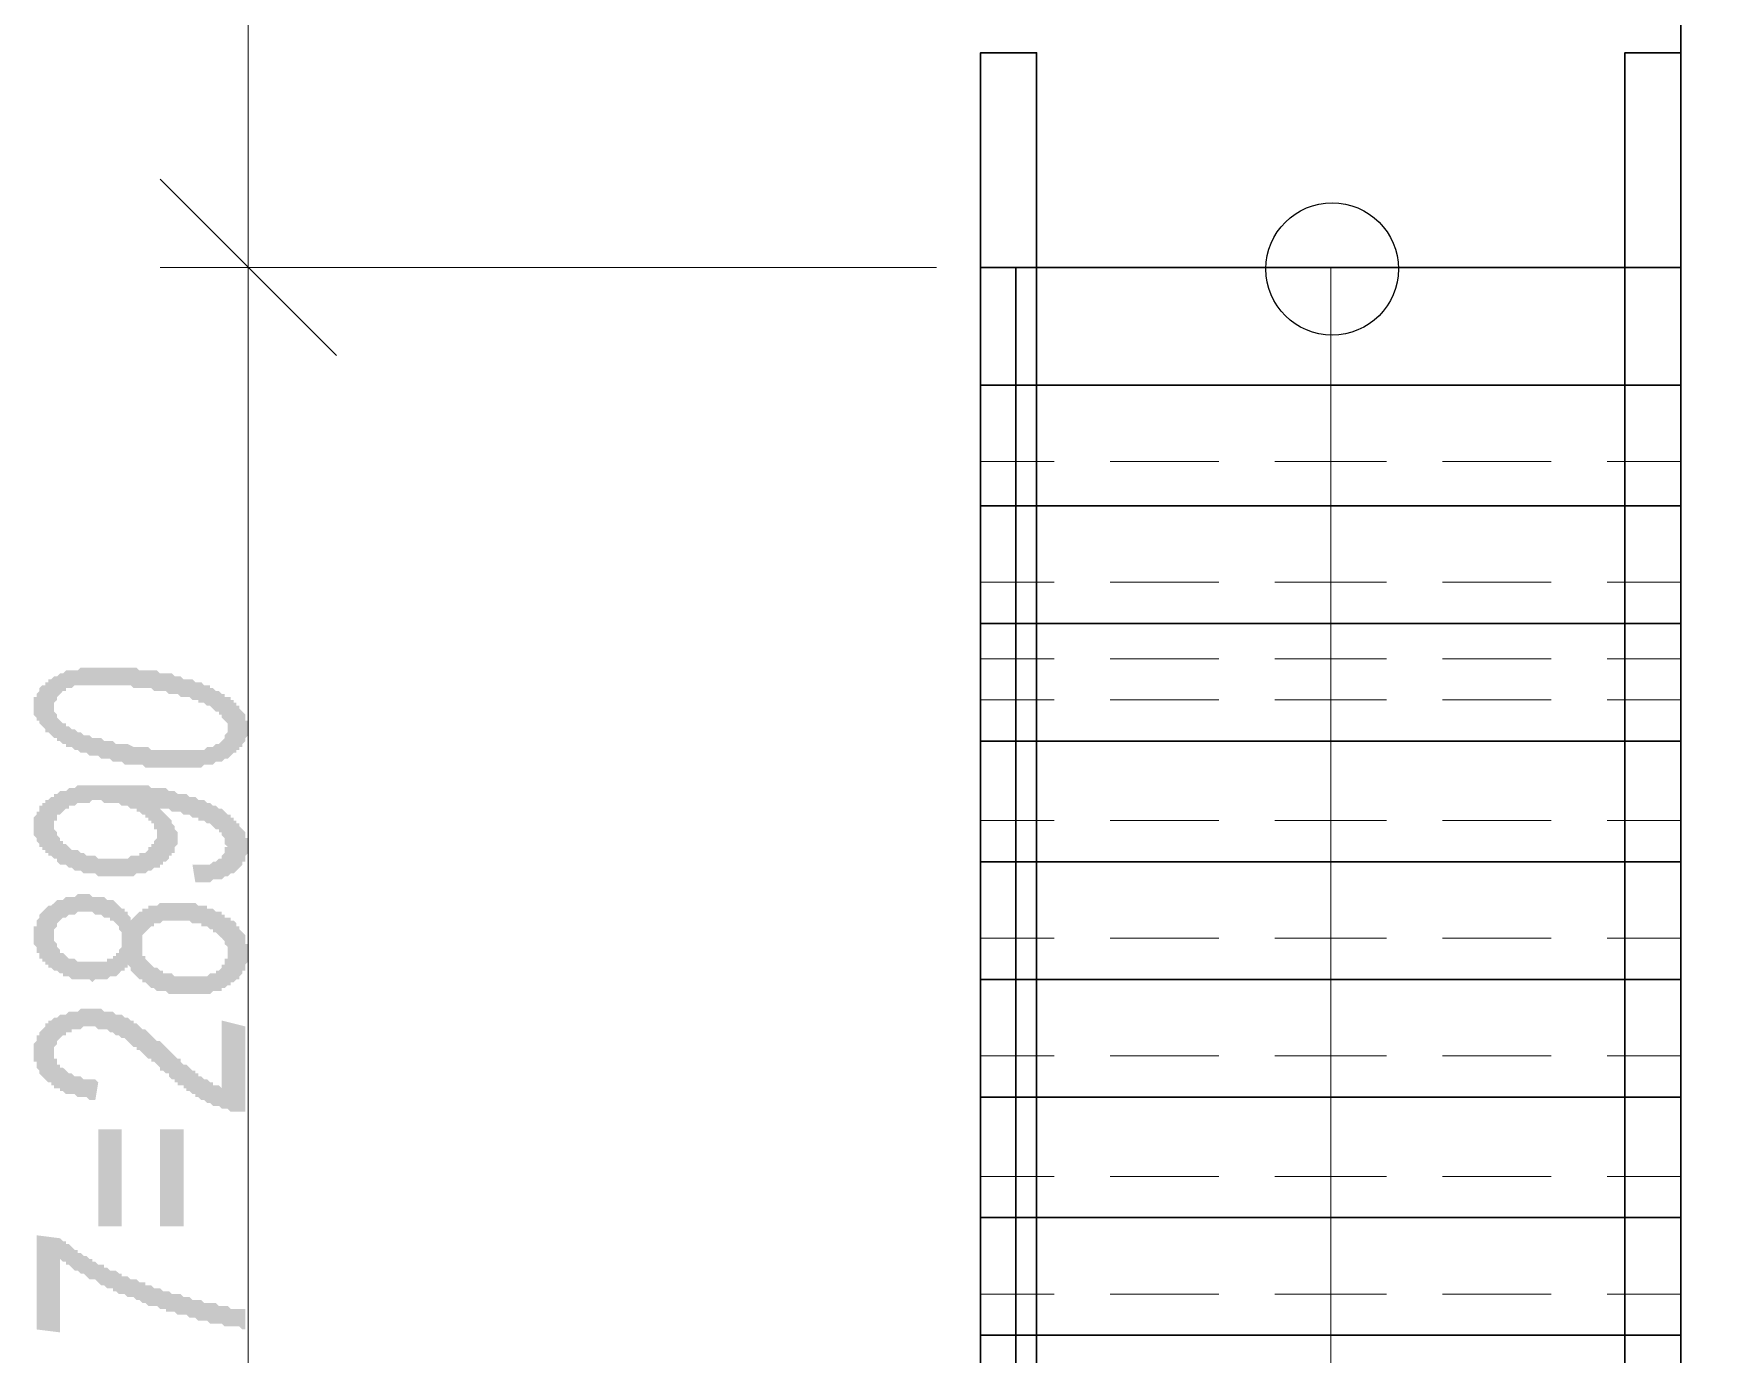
# Model space of a CAD drawing. Header units: millimetres. Extents: x 1372 to 666090, y 1285 to 31551.
# Drawn here: x 508533 to 510912, y 22304 to 24177 of the extents above; entities that cross this region are included whole.
import ezdxf

# ---------------------------------------------------------------- set-up
doc = ezdxf.new("R2010")
doc.units = ezdxf.units.MM
for name, color, linetype in [('PDF _0', 7, 'Continuous'), ('PDF _Аннотация - Общий_Ном._пера__1', 7, 'Continuous'), ('PDF _Конструктив - Стены Несущие_Ном._пера__21', 7, 'Continuous')]:
    doc.layers.add(name, color=color, linetype=linetype)

msp = doc.modelspace()

# ---------------------------------------------------------------- hatches: boundary and pattern name
at = {"layer": 'PDF _0', "transparency": 33554559}
h = msp.add_hatch(color=256, dxfattribs=at)
h.paths.add_polyline_path([(508732.8, 23136.1), (508728.7, 23136.1), (508724.5, 23136.1), (508720.3, 23136.1), (508716.1, 23136.1), (508712, 23136.1), (508707.8, 23136.1), (508703.6, 23136.1), (508703.6, 23136.1), (508699.5, 23136.1), (508695.3, 23136.1), (508691.1, 23136.1), (508686.9, 23140.3), (508682.8, 23140.3), (508678.6, 23140.3), (508674.4, 23140.3), (508670.3, 23140.3), (508666.1, 23140.3), (508661.9, 23140.3), (508657.7, 23144.4), (508653.6, 23144.4), (508649.4, 23144.4), (508645.2, 23144.4), (508641.1, 23148.6), (508636.9, 23148.6), (508632.7, 23148.6), (508628.5, 23148.6), (508624.4, 23152.8), (508620.2, 23152.8), (508616, 23152.8), (508611.9, 23152.8), (508607.7, 23157), (508603.5, 23157), (508603.5, 23157), (508599.4, 23157), (508595.2, 23161.1), (508595.2, 23161.1), (508591, 23161.1), (508586.8, 23165.3), (508582.7, 23165.3), (508578.5, 23165.3), (508578.5, 23169.5), (508574.3, 23169.5), (508570.2, 23173.6), (508566, 23173.6), (508566, 23177.8), (508561.8, 23177.8), (508557.6, 23182), (508557.6, 23182), (508557.6, 23182), (508553.5, 23186.2), (508549.3, 23186.2), (508549.3, 23190.3), (508545.1, 23194.5), (508545.1, 23194.5), (508541, 23198.7), (508541, 23198.7), (508541, 23202.8), (508536.8, 23202.8), (508536.8, 23207), (508536.8, 23207), (508532.6, 23211.2), (508532.6, 23215.4), (508532.6, 23215.4), (508532.6, 23219.5), (508532.6, 23223.7), (508532.6, 23227.9), (508532.6, 23227.9), (508532.6, 23232), (508532.6, 23236.2), (508536.8, 23236.2), (508536.8, 23240.4), (508536.8, 23240.4), (508541, 23244.6), (508541, 23248.7), (508541, 23248.7), (508545.1, 23252.9), (508549.3, 23252.9), (508549.3, 23257.1), (508553.5, 23257.1), (508553.5, 23261.2), (508557.6, 23261.2), (508561.8, 23265.4), (508566, 23265.4), (508566, 23265.4), (508570.2, 23269.6), (508574.3, 23269.6), (508574.3, 23269.6), (508578.5, 23273.7), (508582.7, 23273.7), (508586.8, 23273.7), (508591, 23273.7), (508595.2, 23273.7), (508599.4, 23277.9), (508603.5, 23277.9), (508607.7, 23277.9), (508611.9, 23277.9), (508616, 23277.9), (508620.2, 23277.9), (508624.4, 23277.9), (508628.5, 23277.9), (508632.7, 23277.9), (508636.9, 23277.9), (508641.1, 23277.9), (508645.2, 23277.9), (508649.4, 23277.9), (508653.6, 23277.9), (508657.7, 23277.9), (508661.9, 23277.9), (508666.1, 23277.9), (508670.3, 23277.9), (508674.4, 23277.9), (508674.4, 23277.9), (508678.6, 23277.9), (508682.8, 23273.7), (508686.9, 23273.7), (508691.1, 23273.7), (508695.3, 23273.7), (508699.5, 23273.7), (508703.6, 23273.7), (508707.8, 23273.7), (508712, 23269.6), (508716.1, 23269.6), (508720.3, 23269.6), (508724.5, 23269.6), (508728.7, 23269.6), (508728.7, 23269.6), (508732.8, 23265.4), (508737, 23265.4), (508741.2, 23265.4), (508745.3, 23261.2), (508749.5, 23261.2), (508753.7, 23261.2), (508757.9, 23261.2), (508762, 23257.1), (508766.2, 23257.1), (508770.4, 23257.1), (508774.5, 23252.9), (508778.7, 23252.9), (508782.9, 23252.9), (508782.9, 23248.7), (508787.1, 23248.7), (508791.2, 23244.6), (508795.4, 23244.6), (508795.4, 23244.6), (508799.6, 23240.4), (508803.7, 23240.4), (508803.7, 23236.2), (508807.9, 23236.2), (508812.1, 23236.2), (508812.1, 23232), (508816.3, 23232), (508816.3, 23227.9), (508820.4, 23227.9), (508820.4, 23223.7), (508824.6, 23223.7), (508824.6, 23219.5), (508828.8, 23215.4), (508828.8, 23215.4), (508832.9, 23211.2), (508832.9, 23211.2), (508832.9, 23207), (508832.9, 23202.8), (508837.1, 23202.8), (508837.1, 23198.7), (508837.1, 23194.5), (508837.1, 23194.5), (508837.1, 23190.3), (508837.1, 23186.2), (508837.1, 23186.2), (508837.1, 23182), (508832.9, 23177.8), (508832.9, 23177.8), (508832.9, 23173.6), (508832.9, 23173.6), (508828.8, 23169.5), (508828.8, 23165.3), (508824.6, 23165.3), (508824.6, 23161.1), (508820.4, 23161.1), (508820.4, 23157), (508816.3, 23157), (508812.1, 23152.8), (508812.1, 23152.8), (508807.9, 23148.6), (508803.7, 23148.6), (508803.7, 23148.6), (508799.6, 23144.4), (508795.4, 23144.4), (508791.2, 23144.4), (508787.1, 23140.3), (508787.1, 23140.3), (508782.9, 23140.3), (508778.7, 23140.3), (508774.5, 23140.3), (508770.4, 23136.1), (508766.2, 23136.1), (508762, 23136.1), (508757.9, 23136.1), (508753.7, 23136.1), (508749.5, 23136.1), (508745.3, 23136.1), (508741.2, 23136.1), (508732.8, 23136.1), (508732.8, 23136.1)], flags=0)
h.paths.add_polyline_path([(508741.2, 23161.1), (508749.5, 23161.1), (508753.7, 23161.1), (508757.9, 23161.1), (508762, 23161.1), (508766.2, 23161.1), (508770.4, 23161.1), (508774.5, 23161.1), (508778.7, 23165.3), (508778.7, 23165.3), (508782.9, 23165.3), (508787.1, 23165.3), (508791.2, 23169.5), (508791.2, 23169.5), (508795.4, 23169.5), (508799.6, 23173.6), (508799.6, 23173.6), (508803.7, 23177.8), (508803.7, 23182), (508803.7, 23182), (508807.9, 23186.2), (508807.9, 23186.2), (508807.9, 23190.3), (508807.9, 23190.3), (508807.9, 23194.5), (508807.9, 23198.7), (508807.9, 23198.7), (508803.7, 23202.8), (508803.7, 23202.8), (508799.6, 23207), (508799.6, 23211.2), (508795.4, 23211.2), (508795.4, 23215.4), (508791.2, 23215.4), (508787.1, 23219.5), (508787.1, 23219.5), (508787.1, 23219.5), (508782.9, 23223.7), (508778.7, 23223.7), (508778.7, 23223.7), (508774.5, 23227.9), (508770.4, 23227.9), (508766.2, 23227.9), (508766.2, 23232), (508762, 23232), (508757.9, 23232), (508753.7, 23236.2), (508749.5, 23236.2), (508745.3, 23236.2), (508741.2, 23236.2), (508737, 23240.4), (508732.8, 23240.4), (508728.7, 23240.4), (508724.5, 23240.4), (508720.3, 23244.6), (508716.1, 23244.6), (508712, 23244.6), (508707.8, 23244.6), (508703.6, 23244.6), (508699.5, 23248.7), (508695.3, 23248.7), (508691.1, 23248.7), (508682.8, 23248.7), (508678.6, 23248.7), (508674.4, 23248.7), (508670.3, 23252.9), (508666.1, 23252.9), (508661.9, 23252.9), (508657.7, 23252.9), (508653.6, 23252.9), (508649.4, 23252.9), (508645.2, 23252.9), (508645.2, 23252.9), (508641.1, 23252.9), (508636.9, 23252.9), (508632.7, 23252.9), (508628.5, 23252.9), (508624.4, 23252.9), (508624.4, 23252.9), (508616, 23252.9), (508611.9, 23252.9), (508607.7, 23252.9), (508603.5, 23252.9), (508599.4, 23252.9), (508595.2, 23252.9), (508591, 23252.9), (508586.8, 23248.7), (508586.8, 23248.7), (508582.7, 23248.7), (508578.5, 23248.7), (508578.5, 23244.6), (508574.3, 23244.6), (508570.2, 23240.4), (508570.2, 23240.4), (508566, 23236.2), (508566, 23236.2), (508566, 23232), (508561.8, 23227.9), (508561.8, 23227.9), (508561.8, 23223.7), (508561.8, 23223.7), (508561.8, 23219.5), (508561.8, 23215.4), (508561.8, 23215.4), (508566, 23211.2), (508566, 23211.2), (508566, 23207), (508570.2, 23202.8), (508570.2, 23202.8), (508574.3, 23198.7), (508578.5, 23198.7), (508578.5, 23194.5), (508582.7, 23194.5), (508586.8, 23190.3), (508591, 23190.3), (508591, 23190.3), (508595.2, 23186.2), (508599.4, 23186.2), (508599.4, 23186.2), (508603.5, 23182), (508607.7, 23182), (508611.9, 23182), (508611.9, 23182), (508616, 23177.8), (508620.2, 23177.8), (508624.4, 23177.8), (508628.5, 23177.8), (508632.7, 23173.6), (508636.9, 23173.6), (508641.1, 23173.6), (508645.2, 23173.6), (508649.4, 23169.5), (508653.6, 23169.5), (508657.7, 23169.5), (508661.9, 23169.5), (508666.1, 23169.5), (508674.4, 23165.3), (508678.6, 23165.3), (508682.8, 23165.3), (508686.9, 23165.3), (508691.1, 23165.3), (508695.3, 23165.3), (508699.5, 23161.1), (508703.6, 23161.1), (508707.8, 23161.1), (508712, 23161.1), (508716.1, 23161.1), (508720.3, 23161.1), (508724.5, 23161.1), (508728.7, 23161.1), (508732.8, 23161.1), (508737, 23161.1), (508741.2, 23161.1), (508741.2, 23161.1), (508741.2, 23161.1)], flags=0)
h = msp.add_hatch(color=256, dxfattribs=at)
h.paths.add_polyline_path([(508762, 22973.4), (508757.9, 22998.5), (508766.2, 22998.5), (508770.4, 22998.5), (508774.5, 22998.5), (508778.7, 22998.5), (508782.9, 22998.5), (508787.1, 23002.6), (508787.1, 23002.6), (508791.2, 23002.6), (508795.4, 23006.8), (508795.4, 23006.8), (508799.6, 23006.8), (508799.6, 23011), (508803.7, 23015.1), (508803.7, 23015.1), (508803.7, 23019.3), (508803.7, 23023.5), (508807.9, 23023.5), (508807.9, 23023.5), (508803.7, 23027.6), (508803.7, 23027.6), (508803.7, 23031.8), (508803.7, 23036), (508803.7, 23036), (508799.6, 23040.2), (508799.6, 23044.3), (508795.4, 23044.3), (508795.4, 23048.5), (508791.2, 23048.5), (508787.1, 23052.7), (508787.1, 23052.7), (508782.9, 23056.8), (508778.7, 23056.8), (508778.7, 23056.8), (508774.5, 23061), (508770.4, 23061), (508766.2, 23061), (508766.2, 23065.2), (508762, 23065.2), (508757.9, 23065.2), (508753.7, 23069.4), (508749.5, 23069.4), (508745.3, 23069.4), (508741.2, 23073.5), (508737, 23073.5), (508732.8, 23073.5), (508728.7, 23073.5), (508724.5, 23077.7), (508720.3, 23077.7), (508716.1, 23077.7), (508712, 23077.7), (508712, 23077.7), (508712, 23077.7), (508716.1, 23073.5), (508720.3, 23069.4), (508720.3, 23069.4), (508724.5, 23065.2), (508724.5, 23065.2), (508728.7, 23061), (508728.7, 23061), (508728.7, 23056.8), (508728.7, 23056.8), (508732.8, 23052.7), (508732.8, 23052.7), (508732.8, 23048.5), (508737, 23044.3), (508737, 23044.3), (508737, 23040.2), (508737, 23036), (508737, 23036), (508737, 23031.8), (508737, 23031.8), (508737, 23027.6), (508732.8, 23023.5), (508732.8, 23023.5), (508732.8, 23019.3), (508732.8, 23015.1), (508728.7, 23015.1), (508728.7, 23011), (508724.5, 23011), (508724.5, 23006.8), (508720.3, 23002.6), (508720.3, 23002.6), (508716.1, 23002.6), (508716.1, 22998.5), (508712, 22998.5), (508712, 22994.3), (508707.8, 22994.3), (508703.6, 22994.3), (508699.5, 22990.1), (508699.5, 22990.1), (508695.3, 22990.1), (508691.1, 22985.9), (508686.9, 22985.9), (508682.8, 22985.9), (508678.6, 22985.9), (508674.4, 22981.8), (508670.3, 22981.8), (508666.1, 22981.8), (508661.9, 22981.8), (508657.7, 22981.8), (508653.6, 22981.8), (508649.4, 22981.8), (508649.4, 22981.8), (508645.2, 22981.8), (508641.1, 22981.8), (508636.9, 22981.8), (508632.7, 22981.8), (508628.5, 22981.8), (508624.4, 22981.8), (508620.2, 22985.9), (508616, 22985.9), (508611.9, 22985.9), (508607.7, 22985.9), (508607.7, 22985.9), (508603.5, 22985.9), (508599.4, 22990.1), (508595.2, 22990.1), (508591, 22990.1), (508586.8, 22994.3), (508582.7, 22994.3), (508582.7, 22994.3), (508578.5, 22998.5), (508574.3, 22998.5), (508570.2, 22998.5), (508566, 23002.6), (508566, 23002.6), (508566, 23006.8), (508561.8, 23006.8), (508557.6, 23011), (508553.5, 23011), (508553.5, 23015.1), (508549.3, 23015.1), (508549.3, 23019.3), (508545.1, 23019.3), (508545.1, 23023.5), (508541, 23023.5), (508541, 23027.6), (508536.8, 23031.8), (508536.8, 23031.8), (508536.8, 23036), (508536.8, 23036), (508532.6, 23040.2), (508532.6, 23044.3), (508532.6, 23044.3), (508532.6, 23048.5), (508532.6, 23052.7), (508532.6, 23052.7), (508532.6, 23056.8), (508532.6, 23061), (508532.6, 23061), (508532.6, 23065.2), (508536.8, 23069.4), (508536.8, 23069.4), (508536.8, 23073.5), (508541, 23073.5), (508541, 23077.7), (508541, 23081.9), (508545.1, 23081.9), (508545.1, 23086), (508549.3, 23086), (508549.3, 23090.2), (508553.5, 23090.2), (508557.6, 23094.4), (508557.6, 23094.4), (508561.8, 23094.4), (508561.8, 23098.6), (508566, 23098.6), (508570.2, 23102.7), (508570.2, 23102.7), (508574.3, 23102.7), (508578.5, 23102.7), (508582.7, 23106.9), (508586.8, 23106.9), (508586.8, 23106.9), (508591, 23106.9), (508595.2, 23111.1), (508599.4, 23111.1), (508603.5, 23111.1), (508607.7, 23111.1), (508611.9, 23111.1), (508616, 23111.1), (508620.2, 23111.1), (508624.4, 23111.1), (508632.7, 23111.1), (508636.9, 23111.1), (508636.9, 23111.1), (508641.1, 23111.1), (508645.2, 23111.1), (508649.4, 23111.1), (508653.6, 23111.1), (508657.7, 23111.1), (508661.9, 23111.1), (508666.1, 23111.1), (508670.3, 23111.1), (508674.4, 23111.1), (508678.6, 23111.1), (508682.8, 23111.1), (508686.9, 23111.1), (508691.1, 23111.1), (508695.3, 23111.1), (508699.5, 23106.9), (508703.6, 23106.9), (508707.8, 23106.9), (508712, 23106.9), (508716.1, 23106.9), (508720.3, 23106.9), (508724.5, 23102.7), (508728.7, 23102.7), (508728.7, 23102.7), (508732.8, 23102.7), (508737, 23098.6), (508741.2, 23098.6), (508745.3, 23098.6), (508749.5, 23098.6), (508753.7, 23094.4), (508757.9, 23094.4), (508762, 23094.4), (508766.2, 23090.2), (508770.4, 23090.2), (508774.5, 23090.2), (508778.7, 23086), (508782.9, 23086), (508782.9, 23086), (508787.1, 23081.9), (508791.2, 23081.9), (508795.4, 23077.7), (508795.4, 23077.7), (508799.6, 23077.7), (508803.7, 23073.5), (508803.7, 23073.5), (508807.9, 23069.4), (508812.1, 23069.4), (508812.1, 23065.2), (508816.3, 23065.2), (508816.3, 23065.2), (508816.3, 23061), (508820.4, 23061), (508820.4, 23056.8), (508824.6, 23056.8), (508824.6, 23052.7), (508828.8, 23048.5), (508828.8, 23048.5), (508832.9, 23044.3), (508832.9, 23044.3), (508832.9, 23040.2), (508832.9, 23036), (508837.1, 23036), (508837.1, 23031.8), (508837.1, 23027.6), (508837.1, 23027.6), (508837.1, 23023.5), (508837.1, 23023.5), (508837.1, 23019.3), (508837.1, 23015.1), (508837.1, 23015.1), (508832.9, 23011), (508832.9, 23006.8), (508832.9, 23006.8), (508832.9, 23002.6), (508828.8, 23002.6), (508828.8, 22998.5), (508824.6, 22994.3), (508824.6, 22994.3), (508820.4, 22990.1), (508820.4, 22990.1), (508816.3, 22985.9), (508816.3, 22985.9), (508812.1, 22985.9), (508807.9, 22981.8), (508803.7, 22981.8), (508803.7, 22981.8), (508799.6, 22977.6), (508795.4, 22977.6), (508791.2, 22977.6), (508787.1, 22977.6), (508782.9, 22973.4), (508778.7, 22973.4), (508774.5, 22973.4), (508770.4, 22973.4), (508766.2, 22973.4), (508762, 22973.4)], flags=0)
h.paths.add_polyline_path([(508645.2, 23006.8), (508649.4, 23006.8), (508653.6, 23006.8), (508657.7, 23006.8), (508661.9, 23006.8), (508666.1, 23006.8), (508670.3, 23011), (508674.4, 23011), (508678.6, 23011), (508682.8, 23011), (508682.8, 23015.1), (508686.9, 23015.1), (508691.1, 23015.1), (508695.3, 23019.3), (508695.3, 23023.5), (508699.5, 23023.5), (508699.5, 23027.6), (508703.6, 23027.6), (508703.6, 23031.8), (508703.6, 23031.8), (508707.8, 23036), (508707.8, 23040.2), (508707.8, 23040.2), (508707.8, 23040.2), (508707.8, 23044.3), (508707.8, 23048.5), (508703.6, 23048.5), (508703.6, 23052.7), (508703.6, 23056.8), (508699.5, 23056.8), (508699.5, 23061), (508695.3, 23061), (508695.3, 23065.2), (508691.1, 23065.2), (508691.1, 23069.4), (508686.9, 23069.4), (508682.8, 23073.5), (508678.6, 23073.5), (508678.6, 23077.7), (508674.4, 23077.7), (508670.3, 23077.7), (508666.1, 23081.9), (508661.9, 23081.9), (508657.7, 23081.9), (508653.6, 23086), (508649.4, 23086), (508645.2, 23086), (508641.1, 23086), (508636.9, 23086), (508632.7, 23086), (508628.5, 23090.2), (508624.4, 23090.2), (508624.4, 23090.2), (508620.2, 23090.2), (508616, 23090.2), (508611.9, 23086), (508607.7, 23086), (508603.5, 23086), (508599.4, 23086), (508595.2, 23086), (508591, 23081.9), (508586.8, 23081.9), (508582.7, 23081.9), (508582.7, 23077.7), (508578.5, 23077.7), (508574.3, 23073.5), (508574.3, 23073.5), (508570.2, 23069.4), (508570.2, 23069.4), (508566, 23069.4), (508566, 23065.2), (508566, 23061), (508561.8, 23061), (508561.8, 23056.8), (508561.8, 23052.7), (508561.8, 23052.7), (508561.8, 23048.5), (508561.8, 23048.5), (508566, 23044.3), (508566, 23040.2), (508566, 23040.2), (508570.2, 23036), (508570.2, 23036), (508570.2, 23031.8), (508574.3, 23031.8), (508574.3, 23027.6), (508578.5, 23027.6), (508582.7, 23023.5), (508582.7, 23023.5), (508586.8, 23019.3), (508586.8, 23019.3), (508591, 23019.3), (508595.2, 23019.3), (508599.4, 23015.1), (508603.5, 23015.1), (508603.5, 23015.1), (508607.7, 23011), (508611.9, 23011), (508616, 23011), (508620.2, 23011), (508624.4, 23006.8), (508628.5, 23006.8), (508632.7, 23006.8), (508636.9, 23006.8), (508641.1, 23006.8), (508645.2, 23006.8), (508645.2, 23006.8)], flags=0)
h = msp.add_hatch(color=256, dxfattribs=at)
h.paths.add_polyline_path([(508666.1, 22856.6), (508666.1, 22852.5), (508661.9, 22852.5), (508661.9, 22848.3), (508657.7, 22848.3), (508653.6, 22844.1), (508653.6, 22844.1), (508649.4, 22839.9), (508645.2, 22839.9), (508645.2, 22839.9), (508641.1, 22839.9), (508636.9, 22835.8), (508632.7, 22835.8), (508628.5, 22835.8), (508624.4, 22835.8), (508620.2, 22835.8), (508616, 22831.6), (508616, 22831.6), (508611.9, 22835.8), (508607.7, 22835.8), (508603.5, 22835.8), (508599.4, 22835.8), (508595.2, 22835.8), (508591, 22835.8), (508586.8, 22835.8), (508582.7, 22839.9), (508578.5, 22839.9), (508574.3, 22839.9), (508574.3, 22844.1), (508570.2, 22844.1), (508566, 22848.3), (508566, 22848.3), (508561.8, 22848.3), (508557.6, 22852.5), (508553.5, 22852.5), (508553.5, 22856.6), (508549.3, 22856.6), (508549.3, 22860.8), (508545.1, 22860.8), (508545.1, 22865), (508541, 22865), (508541, 22869.1), (508541, 22873.3), (508536.8, 22873.3), (508536.8, 22877.5), (508536.8, 22877.5), (508536.8, 22881.7), (508532.6, 22885.8), (508532.6, 22885.8), (508532.6, 22890), (508532.6, 22894.2), (508532.6, 22898.3), (508532.6, 22898.3), (508532.6, 22902.5), (508532.6, 22906.7), (508532.6, 22910.9), (508536.8, 22910.9), (508536.8, 22915), (508536.8, 22919.2), (508536.8, 22919.2), (508541, 22923.4), (508541, 22923.4), (508541, 22927.5), (508545.1, 22931.7), (508545.1, 22931.7), (508549.3, 22935.9), (508549.3, 22935.9), (508553.5, 22940.1), (508553.5, 22940.1), (508557.6, 22940.1), (508561.8, 22944.2), (508561.8, 22944.2), (508566, 22948.4), (508570.2, 22948.4), (508574.3, 22948.4), (508578.5, 22952.6), (508578.5, 22952.6), (508582.7, 22952.6), (508586.8, 22952.6), (508591, 22952.6), (508595.2, 22956.7), (508599.4, 22956.7), (508603.5, 22956.7), (508603.5, 22956.7), (508607.7, 22956.7), (508611.9, 22956.7), (508616, 22952.6), (508620.2, 22952.6), (508624.4, 22952.6), (508628.5, 22952.6), (508632.7, 22952.6), (508636.9, 22948.4), (508641.1, 22948.4), (508645.2, 22948.4), (508645.2, 22948.4), (508649.4, 22944.2), (508649.4, 22944.2), (508653.6, 22940.1), (508653.6, 22940.1), (508657.7, 22935.9), (508661.9, 22935.9), (508661.9, 22931.7), (508666.1, 22931.7), (508666.1, 22927.5), (508670.3, 22923.4), (508670.3, 22923.4), (508670.3, 22919.2), (508674.4, 22923.4), (508678.6, 22927.5), (508678.6, 22927.5), (508682.8, 22931.7), (508686.9, 22931.7), (508686.9, 22935.9), (508691.1, 22935.9), (508695.3, 22935.9), (508695.3, 22940.1), (508699.5, 22940.1), (508703.6, 22940.1), (508707.8, 22940.1), (508712, 22944.2), (508716.1, 22944.2), (508716.1, 22944.2), (508720.3, 22944.2), (508724.5, 22944.2), (508732.8, 22944.2), (508732.8, 22944.2), (508737, 22944.2), (508741.2, 22944.2), (508745.3, 22944.2), (508749.5, 22944.2), (508753.7, 22944.2), (508757.9, 22944.2), (508762, 22944.2), (508766.2, 22940.1), (508770.4, 22940.1), (508774.5, 22940.1), (508778.7, 22940.1), (508778.7, 22935.9), (508782.9, 22935.9), (508787.1, 22935.9), (508791.2, 22931.7), (508795.4, 22931.7), (508799.6, 22931.7), (508799.6, 22927.5), (508803.7, 22927.5), (508803.7, 22923.4), (508807.9, 22923.4), (508812.1, 22923.4), (508812.1, 22919.2), (508816.3, 22919.2), (508820.4, 22915), (508820.4, 22910.9), (508824.6, 22910.9), (508824.6, 22906.7), (508824.6, 22906.7), (508828.8, 22902.5), (508828.8, 22902.5), (508832.9, 22898.3), (508832.9, 22894.2), (508832.9, 22894.2), (508832.9, 22890), (508832.9, 22885.8), (508837.1, 22885.8), (508837.1, 22881.7), (508837.1, 22877.5), (508837.1, 22873.3), (508837.1, 22873.3), (508837.1, 22869.1), (508837.1, 22865), (508837.1, 22865), (508837.1, 22860.8), (508832.9, 22856.6), (508832.9, 22856.6), (508832.9, 22852.5), (508832.9, 22848.3), (508828.8, 22848.3), (508828.8, 22844.1), (508824.6, 22839.9), (508824.6, 22839.9), (508824.6, 22835.8), (508820.4, 22835.8), (508816.3, 22831.6), (508816.3, 22831.6), (508812.1, 22831.6), (508812.1, 22827.4), (508807.9, 22827.4), (508803.7, 22823.3), (508799.6, 22823.3), (508799.6, 22819.1), (508795.4, 22819.1), (508791.2, 22819.1), (508787.1, 22819.1), (508782.9, 22814.9), (508778.7, 22814.9), (508774.5, 22814.9), (508770.4, 22814.9), (508766.2, 22814.9), (508762, 22814.9), (508757.9, 22814.9), (508757.9, 22814.9), (508749.5, 22814.9), (508745.3, 22814.9), (508741.2, 22814.9), (508737, 22814.9), (508732.8, 22814.9), (508728.7, 22814.9), (508728.7, 22814.9), (508724.5, 22814.9), (508720.3, 22819.1), (508716.1, 22819.1), (508712, 22819.1), (508707.8, 22819.1), (508703.6, 22823.3), (508703.6, 22823.3), (508699.5, 22823.3), (508695.3, 22827.4), (508695.3, 22827.4), (508691.1, 22831.6), (508686.9, 22831.6), (508686.9, 22835.8), (508682.8, 22835.8), (508678.6, 22839.9), (508678.6, 22839.9), (508674.4, 22844.1), (508674.4, 22844.1), (508670.3, 22848.3), (508670.3, 22852.5), (508670.3, 22852.5), (508666.1, 22856.6)], flags=0)
h.paths.add_polyline_path([(508616, 22860.8), (508620.2, 22860.8), (508624.4, 22860.8), (508628.5, 22860.8), (508632.7, 22860.8), (508636.9, 22860.8), (508636.9, 22865), (508641.1, 22865), (508645.2, 22865), (508645.2, 22869.1), (508649.4, 22869.1), (508649.4, 22873.3), (508653.6, 22873.3), (508653.6, 22877.5), (508653.6, 22877.5), (508657.7, 22881.7), (508657.7, 22885.8), (508657.7, 22885.8), (508657.7, 22890), (508657.7, 22890), (508657.7, 22894.2), (508657.7, 22898.3), (508657.7, 22898.3), (508657.7, 22902.5), (508653.6, 22906.7), (508653.6, 22906.7), (508653.6, 22910.9), (508649.4, 22915), (508649.4, 22915), (508645.2, 22919.2), (508641.1, 22919.2), (508641.1, 22919.2), (508641.1, 22923.4), (508636.9, 22923.4), (508632.7, 22923.4), (508628.5, 22927.5), (508624.4, 22927.5), (508624.4, 22927.5), (508620.2, 22927.5), (508616, 22931.7), (508611.9, 22931.7), (508607.7, 22931.7), (508603.5, 22931.7), (508599.4, 22931.7), (508595.2, 22931.7), (508591, 22927.5), (508586.8, 22927.5), (508586.8, 22927.5), (508582.7, 22927.5), (508578.5, 22923.4), (508574.3, 22923.4), (508574.3, 22923.4), (508570.2, 22919.2), (508570.2, 22919.2), (508566, 22915), (508566, 22915), (508566, 22910.9), (508561.8, 22906.7), (508561.8, 22906.7), (508561.8, 22902.5), (508561.8, 22898.3), (508561.8, 22898.3), (508561.8, 22894.2), (508561.8, 22894.2), (508561.8, 22890), (508566, 22885.8), (508566, 22885.8), (508566, 22881.7), (508570.2, 22877.5), (508570.2, 22877.5), (508570.2, 22873.3), (508574.3, 22873.3), (508578.5, 22869.1), (508578.5, 22869.1), (508582.7, 22865), (508586.8, 22865), (508591, 22865), (508591, 22865), (508595.2, 22860.8), (508599.4, 22860.8), (508603.5, 22860.8), (508607.7, 22860.8), (508611.9, 22860.8), (508611.9, 22860.8), (508616, 22860.8)], flags=0)
h.paths.add_polyline_path([(508757.9, 22839.9), (508762, 22839.9), (508766.2, 22839.9), (508770.4, 22839.9), (508774.5, 22839.9), (508778.7, 22839.9), (508782.9, 22844.1), (508782.9, 22844.1), (508787.1, 22844.1), (508791.2, 22844.1), (508791.2, 22848.3), (508795.4, 22848.3), (508799.6, 22852.5), (508799.6, 22856.6), (508799.6, 22856.6), (508803.7, 22856.6), (508803.7, 22860.8), (508803.7, 22865), (508807.9, 22865), (508807.9, 22869.1), (508807.9, 22873.3), (508807.9, 22873.3), (508807.9, 22873.3), (508807.9, 22877.5), (508807.9, 22881.7), (508807.9, 22881.7), (508803.7, 22885.8), (508803.7, 22890), (508803.7, 22890), (508799.6, 22894.2), (508799.6, 22894.2), (508795.4, 22898.3), (508795.4, 22898.3), (508791.2, 22902.5), (508787.1, 22902.5), (508787.1, 22906.7), (508782.9, 22906.7), (508778.7, 22910.9), (508774.5, 22910.9), (508770.4, 22910.9), (508770.4, 22915), (508766.2, 22915), (508762, 22915), (508757.9, 22915), (508753.7, 22919.2), (508749.5, 22919.2), (508745.3, 22919.2), (508741.2, 22919.2), (508737, 22919.2), (508732.8, 22919.2), (508732.8, 22919.2), (508728.7, 22919.2), (508724.5, 22919.2), (508720.3, 22919.2), (508716.1, 22919.2), (508712, 22915), (508707.8, 22915), (508703.6, 22915), (508703.6, 22910.9), (508699.5, 22910.9), (508699.5, 22910.9), (508695.3, 22906.7), (508695.3, 22906.7), (508691.1, 22902.5), (508691.1, 22902.5), (508686.9, 22898.3), (508686.9, 22894.2), (508686.9, 22894.2), (508686.9, 22890), (508686.9, 22885.8), (508686.9, 22885.8), (508686.9, 22881.7), (508686.9, 22877.5), (508686.9, 22877.5), (508686.9, 22873.3), (508686.9, 22869.1), (508691.1, 22869.1), (508691.1, 22865), (508691.1, 22865), (508695.3, 22860.8), (508695.3, 22860.8), (508699.5, 22856.6), (508703.6, 22852.5), (508703.6, 22852.5), (508703.6, 22852.5), (508707.8, 22852.5), (508712, 22848.3), (508716.1, 22848.3), (508716.1, 22844.1), (508720.3, 22844.1), (508724.5, 22844.1), (508728.7, 22844.1), (508732.8, 22839.9), (508737, 22839.9), (508741.2, 22839.9), (508745.3, 22839.9), (508749.5, 22839.9), (508753.7, 22839.9), (508757.9, 22839.9), (508757.9, 22839.9)], flags=0)
for points in [[(508832.9, 22648.1), (508828.8, 22648.1), (508820.4, 22648.1), (508816.3, 22648.1), (508812.1, 22648.1), (508807.9, 22652.2), (508807.9, 22652.2), (508803.7, 22652.2), (508799.6, 22652.2), (508795.4, 22656.4), (508791.2, 22656.4), (508787.1, 22656.4), (508787.1, 22656.4), (508782.9, 22660.6), (508778.7, 22660.6), (508778.7, 22660.6), (508774.5, 22664.8), (508770.4, 22664.8), (508766.2, 22668.9), (508762, 22668.9), (508762, 22673.1), (508757.9, 22673.1), (508753.7, 22677.3), (508753.7, 22677.3), (508749.5, 22677.3), (508749.5, 22677.3), (508749.5, 22681.4), (508745.3, 22681.4), (508745.3, 22685.6), (508741.2, 22685.6), (508737, 22685.6), (508737, 22689.8), (508732.8, 22689.8), (508732.8, 22694), (508728.7, 22694), (508724.5, 22698.1), (508724.5, 22702.3), (508720.3, 22702.3), (508716.1, 22706.5), (508712, 22706.5), (508712, 22710.6), (508707.8, 22714.8), (508703.6, 22719), (508699.5, 22719), (508699.5, 22723.2), (508695.3, 22723.2), (508691.1, 22727.3), (508686.9, 22731.5), (508686.9, 22731.5), (508682.8, 22735.7), (508678.6, 22735.7), (508678.6, 22739.8), (508674.4, 22739.8), (508670.3, 22744), (508670.3, 22744), (508666.1, 22748.2), (508666.1, 22748.2), (508666.1, 22748.2), (508661.9, 22752.4), (508657.7, 22752.4), (508653.6, 22756.5), (508653.6, 22756.5), (508649.4, 22756.5), (508645.2, 22760.7), (508641.1, 22760.7), (508636.9, 22764.9), (508636.9, 22764.9), (508632.7, 22764.9), (508628.5, 22764.9), (508624.4, 22764.9), (508624.4, 22764.9), (508620.2, 22769), (508616, 22769), (508611.9, 22769), (508607.7, 22769), (508603.5, 22769), (508599.4, 22764.9), (508595.2, 22764.9), (508591, 22764.9), (508586.8, 22764.9), (508586.8, 22760.7), (508582.7, 22760.7), (508578.5, 22760.7), (508578.5, 22756.5), (508574.3, 22756.5), (508570.2, 22752.4), (508570.2, 22752.4), (508566, 22748.2), (508566, 22744), (508566, 22744), (508561.8, 22739.8), (508561.8, 22735.7), (508561.8, 22735.7), (508561.8, 22731.5), (508561.8, 22731.5), (508561.8, 22727.3), (508561.8, 22723.2), (508566, 22723.2), (508566, 22719), (508566, 22714.8), (508570.2, 22714.8), (508570.2, 22710.6), (508574.3, 22710.6), (508578.5, 22706.5), (508578.5, 22706.5), (508582.7, 22702.3), (508582.7, 22702.3), (508586.8, 22702.3), (508591, 22698.1), (508595.2, 22698.1), (508599.4, 22698.1), (508603.5, 22694), (508607.7, 22694), (508611.9, 22694), (508616, 22694), (508620.2, 22694), (508624.4, 22689.8), (508620.2, 22664.8), (508611.9, 22664.8), (508607.7, 22668.9), (508603.5, 22668.9), (508599.4, 22668.9), (508595.2, 22668.9), (508595.2, 22668.9), (508591, 22673.1), (508586.8, 22673.1), (508582.7, 22673.1), (508578.5, 22673.1), (508574.3, 22677.3), (508570.2, 22677.3), (508570.2, 22681.4), (508566, 22681.4), (508561.8, 22681.4), (508561.8, 22685.6), (508557.6, 22685.6), (508557.6, 22689.8), (508553.5, 22689.8), (508549.3, 22694), (508549.3, 22694), (508545.1, 22698.1), (508545.1, 22698.1), (508541, 22702.3), (508541, 22702.3), (508541, 22706.5), (508536.8, 22710.6), (508536.8, 22710.6), (508536.8, 22714.8), (508536.8, 22719), (508532.6, 22719), (508532.6, 22723.2), (508532.6, 22727.3), (508532.6, 22727.3), (508532.6, 22731.5), (508532.6, 22735.7), (508532.6, 22739.8), (508532.6, 22739.8), (508532.6, 22744), (508536.8, 22748.2), (508536.8, 22748.2), (508536.8, 22752.4), (508536.8, 22756.5), (508541, 22756.5), (508541, 22760.7), (508541, 22760.7), (508545.1, 22764.9), (508545.1, 22764.9), (508549.3, 22769), (508549.3, 22773.2), (508553.5, 22773.2), (508553.5, 22777.4), (508557.6, 22777.4), (508561.8, 22781.5), (508566, 22781.5), (508566, 22781.5), (508570.2, 22785.7), (508574.3, 22785.7), (508578.5, 22785.7), (508582.7, 22789.9), (508582.7, 22789.9), (508586.8, 22789.9), (508591, 22789.9), (508595.2, 22789.9), (508599.4, 22794.1), (508603.5, 22794.1), (508607.7, 22794.1), (508611.9, 22794.1), (508611.9, 22794.1), (508616, 22794.1), (508620.2, 22794.1), (508624.4, 22794.1), (508628.5, 22794.1), (508632.7, 22789.9), (508636.9, 22789.9), (508641.1, 22789.9), (508641.1, 22789.9), (508645.2, 22789.9), (508649.4, 22785.7), (508653.6, 22785.7), (508657.7, 22785.7), (508661.9, 22781.5), (508666.1, 22781.5), (508670.3, 22777.4), (508670.3, 22777.4), (508670.3, 22777.4), (508674.4, 22777.4), (508674.4, 22777.4), (508674.4, 22773.2), (508678.6, 22773.2), (508678.6, 22773.2), (508682.8, 22769), (508682.8, 22769), (508686.9, 22764.9), (508686.9, 22764.9), (508691.1, 22764.9), (508695.3, 22760.7), (508695.3, 22760.7), (508699.5, 22756.5), (508703.6, 22752.4), (508703.6, 22752.4), (508707.8, 22748.2), (508712, 22748.2), (508716.1, 22744), (508720.3, 22739.8), (508724.5, 22735.7), (508724.5, 22735.7), (508728.7, 22731.5), (508732.8, 22727.3), (508737, 22723.2), (508741.2, 22723.2), (508741.2, 22719), (508745.3, 22714.8), (508749.5, 22714.8), (508753.7, 22710.6), (508753.7, 22710.6), (508757.9, 22706.5), (508762, 22706.5), (508762, 22702.3), (508766.2, 22702.3), (508766.2, 22698.1), (508770.4, 22698.1), (508770.4, 22698.1), (508774.5, 22694), (508778.7, 22694), (508782.9, 22689.8), (508787.1, 22689.8), (508787.1, 22685.6), (508791.2, 22685.6), (508795.4, 22685.6), (508799.6, 22681.4), (508799.6, 22777.4), (508832.9, 22769)], [(508832.9, 22339.4), (508828.8, 22339.4), (508824.6, 22343.6), (508820.4, 22343.6), (508816.3, 22343.6), (508812.1, 22343.6), (508812.1, 22343.6), (508807.9, 22343.6), (508803.7, 22343.6), (508799.6, 22347.7), (508795.4, 22347.7), (508791.2, 22347.7), (508787.1, 22347.7), (508782.9, 22347.7), (508778.7, 22351.9), (508774.5, 22351.9), (508770.4, 22351.9), (508766.2, 22351.9), (508762, 22356.1), (508757.9, 22356.1), (508753.7, 22356.1), (508753.7, 22356.1), (508749.5, 22360.3), (508745.3, 22360.3), (508741.2, 22360.3), (508737, 22360.3), (508732.8, 22364.4), (508728.7, 22364.4), (508724.5, 22364.4), (508720.3, 22364.4), (508720.3, 22368.6), (508716.1, 22368.6), (508712, 22368.6), (508707.8, 22372.8), (508703.6, 22372.8), (508699.5, 22372.8), (508695.3, 22372.8), (508691.1, 22376.9), (508686.9, 22376.9), (508686.9, 22376.9), (508682.8, 22381.1), (508678.6, 22381.1), (508674.4, 22385.3), (508670.3, 22385.3), (508666.1, 22385.3), (508661.9, 22389.5), (508657.7, 22389.5), (508657.7, 22389.5), (508653.6, 22389.5), (508649.4, 22393.6), (508645.2, 22393.6), (508645.2, 22397.8), (508641.1, 22397.8), (508636.9, 22397.8), (508632.7, 22402), (508628.5, 22402), (508624.4, 22406.1), (508624.4, 22406.1), (508620.2, 22410.3), (508616, 22410.3), (508611.9, 22410.3), (508607.7, 22414.5), (508607.7, 22414.5), (508603.5, 22418.7), (508599.4, 22418.7), (508595.2, 22422.8), (508595.2, 22422.8), (508591, 22422.8), (508586.8, 22427), (508586.8, 22427), (508582.7, 22431.2), (508578.5, 22431.2), (508578.5, 22435.3), (508574.3, 22435.3), (508570.2, 22439.5), (508570.2, 22335.2), (508536.8, 22339.4), (508536.8, 22472.9), (508570.2, 22468.7), (508574.3, 22464.5), (508578.5, 22464.5), (508578.5, 22460.4), (508582.7, 22460.4), (508586.8, 22456.2), (508586.8, 22456.2), (508591, 22452), (508595.2, 22452), (508595.2, 22447.9), (508599.4, 22447.9), (508603.5, 22443.7), (508603.5, 22443.7), (508607.7, 22443.7), (508611.9, 22439.5), (508616, 22439.5), (508616, 22435.3), (508620.2, 22435.3), (508624.4, 22431.2), (508628.5, 22431.2), (508632.7, 22431.2), (508632.7, 22427), (508636.9, 22427), (508641.1, 22422.8), (508645.2, 22422.8), (508649.4, 22422.8), (508653.6, 22418.7), (508657.7, 22418.7), (508657.7, 22414.5), (508661.9, 22414.5), (508666.1, 22414.5), (508670.3, 22410.3), (508674.4, 22410.3), (508678.6, 22410.3), (508682.8, 22406.1), (508686.9, 22406.1), (508691.1, 22406.1), (508691.1, 22402), (508695.3, 22402), (508699.5, 22402), (508703.6, 22397.8), (508707.8, 22397.8), (508712, 22397.8), (508716.1, 22393.6), (508720.3, 22393.6), (508724.5, 22393.6), (508728.7, 22389.5), (508732.8, 22389.5), (508737, 22389.5), (508741.2, 22389.5), (508745.3, 22385.3), (508749.5, 22385.3), (508749.5, 22385.3), (508753.7, 22385.3), (508757.9, 22381.1), (508762, 22381.1), (508766.2, 22381.1), (508770.4, 22381.1), (508774.5, 22376.9), (508778.7, 22376.9), (508782.9, 22376.9), (508787.1, 22376.9), (508791.2, 22376.9), (508795.4, 22372.8), (508795.4, 22372.8), (508799.6, 22372.8), (508803.7, 22372.8), (508807.9, 22372.8), (508812.1, 22368.6), (508816.3, 22368.6), (508820.4, 22368.6), (508824.6, 22368.6), (508828.8, 22368.6), (508832.9, 22368.6), (508832.9, 22368.6)]]:
    msp.add_hatch(color=256, dxfattribs=at).paths.add_polyline_path(points)

# ---------------------------------------------------------------- linework, layer by layer
at = {"layer": 'PDF _0', "lineweight": 9}
for points in [[(508837.1, 26160.2), (508837.1, 23845.2), (508837.1, 20983.8), (508837.1, 18063.9)], [(509813.2, 23845.2), (508712, 23845.2), (509529.5, 23845.2)]]:
    msp.add_lwpolyline(points, dxfattribs=at)
msp.add_lwpolyline([(508962.2, 23720.1), (508712, 23970.3)], close=True, dxfattribs=at)
at = {"layer": 'PDF _0', "lineweight": 25}
msp.add_circle((510374.2, 23843.1), 93.9, dxfattribs=at)
at = {"layer": 'PDF _0', "lineweight": 9, "transparency": 33554559}
for points in [[(508657.7, 22623), (508657.7, 22485.4), (508624.4, 22623), (508624.4, 22485.4)], [(508745.3, 22623), (508745.3, 22485.4), (508712, 22623), (508712, 22485.4)]]:
    msp.add_solid(points, dxfattribs=at)
at = {"layer": 'PDF _Аннотация - Общий_Ном._пера__1', "lineweight": 20}
msp.add_lwpolyline([(510372.1, 23845.2), (510372.1, 20983.8)], dxfattribs=at)
at = {"layer": 'PDF _Конструктив - Стены Несущие_Ном._пера__21', "lineweight": 30}
for points in [[(512666.3, 20220.4), (511264.7, 20220.4), (511264.7, 25763.9), (512549.5, 25763.9), (512549.5, 25993.4), (512549.5, 26043.4), (512549.5, 26160.2), (510868.5, 26160.2), (510868.5, 19657.3)], [(509955, 20983.8), (509955, 24149.7), (509875.7, 24149.7), (509875.7, 20983.8), (510868.5, 20983.8), (510868.5, 24149.7), (510789.2, 24149.7), (510789.2, 20983.8)], [(509925.8, 23845.2), (509925.8, 18114), (510868.5, 18114), (510868.5, 18063.9), (509875.7, 18063.9), (509875.7, 24149.7), (509925.8, 24149.7)], [(510868.5, 23845.2), (509875.7, 23845.2)], [(510868.5, 23678.4), (509875.7, 23678.4)], [(510868.5, 23507.3), (509875.7, 23507.3)], [(510868.5, 23340.5), (509875.7, 23340.5)], [(510868.5, 23173.6), (509875.7, 23173.6)], [(510868.5, 23002.6), (509875.7, 23002.6)], [(510868.5, 22835.8), (509875.7, 22835.8)], [(510868.5, 22668.9), (509875.7, 22668.9)], [(510868.5, 22497.9), (509875.7, 22497.9)], [(510868.5, 22331.1), (509875.7, 22331.1)]]:
    msp.add_lwpolyline(points, dxfattribs=at)
at = {"layer": 'PDF _Конструктив - Стены Несущие_Ном._пера__21', "lineweight": 9}
for points in [[(509875.7, 23569.9), (509980, 23569.9)], [(510059.3, 23569.9), (510213.6, 23569.9)], [(510292.8, 23569.9), (510451.4, 23569.9)], [(510530.6, 23569.9), (510684.9, 23569.9)], [(510764.2, 23569.9), (510868.5, 23569.9)]]:
    msp.add_lwpolyline(points, close=True, dxfattribs=at)
for points in [[(509980, 23398.9), (509875.7, 23398.9)], [(510213.6, 23398.9), (510059.3, 23398.9)], [(510451.4, 23398.9), (510292.8, 23398.9)], [(510684.9, 23398.9), (510530.6, 23398.9)], [(510868.5, 23398.9), (510764.2, 23398.9)], [(509980, 23290.4), (509875.7, 23290.4)], [(510213.6, 23290.4), (510059.3, 23290.4)], [(510451.4, 23290.4), (510292.8, 23290.4)], [(510684.9, 23290.4), (510530.6, 23290.4)], [(510868.5, 23290.4), (510764.2, 23290.4)], [(509980, 23232), (509875.7, 23232)], [(510213.6, 23232), (510059.3, 23232)], [(510451.4, 23232), (510292.8, 23232)], [(510684.9, 23232), (510530.6, 23232)], [(510868.5, 23232), (510764.2, 23232)], [(509980, 23061), (509875.7, 23061)], [(510213.6, 23061), (510059.3, 23061)], [(510451.4, 23061), (510292.8, 23061)], [(510684.9, 23061), (510530.6, 23061)], [(510868.5, 23061), (510764.2, 23061)], [(509980, 22894.2), (509875.7, 22894.2)], [(510213.6, 22894.2), (510059.3, 22894.2)], [(510451.4, 22894.2), (510292.8, 22894.2)], [(510684.9, 22894.2), (510530.6, 22894.2)], [(510868.5, 22894.2), (510764.2, 22894.2)], [(509980, 22727.3), (509875.7, 22727.3)], [(510213.6, 22727.3), (510059.3, 22727.3)], [(510451.4, 22727.3), (510292.8, 22727.3)], [(510684.9, 22727.3), (510530.6, 22727.3)], [(510868.5, 22727.3), (510764.2, 22727.3)], [(509980, 22556.3), (509875.7, 22556.3)], [(510213.6, 22556.3), (510059.3, 22556.3)], [(510451.4, 22556.3), (510292.8, 22556.3)], [(510684.9, 22556.3), (510530.6, 22556.3)], [(510868.5, 22556.3), (510764.2, 22556.3)], [(509980, 22389.5), (509875.7, 22389.5)], [(510213.6, 22389.5), (510059.3, 22389.5)], [(510451.4, 22389.5), (510292.8, 22389.5)], [(510684.9, 22389.5), (510530.6, 22389.5)], [(510868.5, 22389.5), (510764.2, 22389.5)]]:
    msp.add_lwpolyline(points, dxfattribs=at)

doc.saveas('drawing.dxf')
